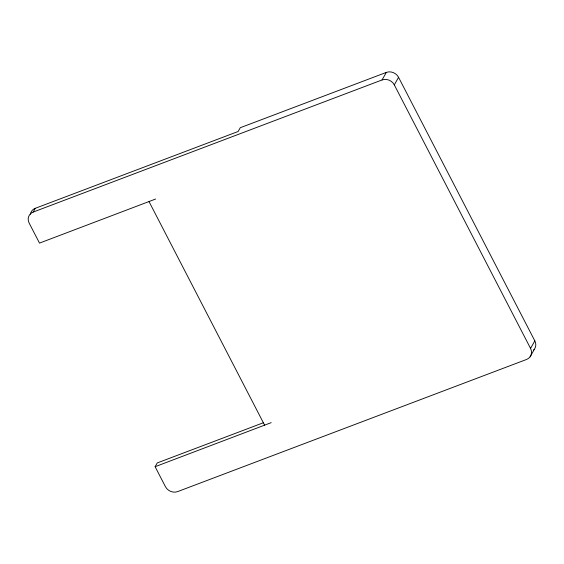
<?xml version="1.0" encoding="UTF-8"?>
<svg xmlns="http://www.w3.org/2000/svg" width="564" height="564" viewBox="0 0 564 564"><rect width="100%" height="100%" fill="white"/><g stroke="black" fill="none" stroke-linecap="round" stroke-linejoin="round"><path stroke-width="0.85" d="M155.593 199.043L39.501 243.105L29.18 223.14A9.348 8.284 29.5 0 1 33.163 212.078L35.292 208.306L238.142 131.49L240.271 127.718L386.319 72.411A9.348 8.284 29.5 0 1 398.565 77.324L534.82 340.86A9.348 8.284 29.5 0 1 533.361 350.392M534.82 340.86L530.555 348.404A9.348 8.284 29.5 0 1 526.572 359.458L177.681 491.589A9.348 8.284 29.5 0 1 165.435 486.676L155.114 466.71L157.25 462.938L263.55 422.683M33.163 212.078L382.054 79.954L386.319 72.411M530.555 348.404L394.299 84.868L398.565 77.324M530.075 356.857L534.341 349.313M155.114 466.71L271.206 422.647M149.037 201.623L264.65 425.228M30.407 214.235A9.348 8.284 29.5 0 1 35.292 208.306M382.054 79.954A9.348 8.284 29.5 0 1 394.299 84.868"/></g></svg>
